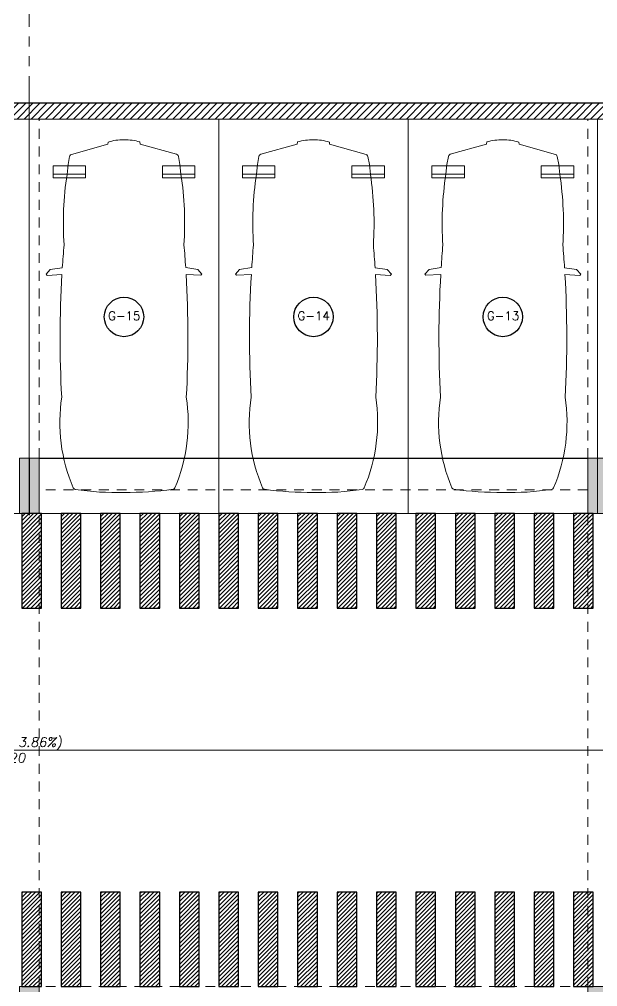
# Model space of a CAD drawing. Header units: millimetres. Extents: x 226317 to 226469, y 8188100 to 8188260.
# Drawn here: x 226373.8 to 226381.13, y 8188196.91 to 8188209.17 of the extents above; entities that cross this region are included whole.
import ezdxf
from ezdxf.enums import TextEntityAlignment as Align

# ---------------------------------------------------------------- set-up
doc = ezdxf.new("R2010")
doc.units = ezdxf.units.MM
for name, pattern in [('HIDDEN2', [0.1875, 0.125, -0.0625]), ('PHANTOM', [2.5, 1.25, -0.25, 0.25, -0.25, 0.25, -0.25]), ('PHANTOM2', [1.25, 0.625, -0.125, 0.125, -0.125, 0.125, -0.125])]:
    doc.linetypes.add(name, pattern=pattern)
for name, color, linetype in [('A-COTAS INT', 8, 'Continuous'), ('A-EJES', 8, 'PHANTOM'), ('A-ESTRUCTURA-HATCH', 8, 'Continuous'), ('A-ESTRUCTURA-MUROS', 8, 'Continuous'), ('A-ESTRUCTURA-VIGAS', 8, 'HIDDEN2'), ('A-LINEAS', 8, 'Continuous'), ('A-MOBILIARIO', 8, 'Continuous'), ('A-NUMERO ESTAC', 8, 'Continuous'), ('A-PROYECCIONES', 8, 'HIDDEN2'), ('A-TEXTO-AMBIENTES', 8, 'Continuous'), ('A-TEXTO-INDICACIONES', 8, 'Continuous'), ('CIRCULACION PEATONAL', 8, 'Continuous'), ('Cotas', 8, 'Continuous')]:
    doc.layers.add(name, color=color, linetype=linetype)
doc.layers.add('A-ESTRUCTURA-PLACAS', color=8, linetype='Continuous', lineweight=35)
doc.layers.add('A-MUROS', color=8, linetype='Continuous', lineweight=30)
doc.layers.add('A-ETAPAS', color=8, linetype='Continuous', lineweight=35, plot=False)
doc.layers.add('A-ÁREA COMÚN', color=8, linetype='Continuous', plot=False)
doc.styles.add('ROMANS', font='ROMANS.shx', dxfattribs={"oblique": 10})
pattern_1 = [(45, (81.25036784235421, 0), (-0.02651650429449553, 0.02651650429449553), [])]
pattern_2 = [(45, (81.75036784235421, 0), (-0.02651650429449553, 0.02651650429449553), [])]
pattern_3 = [(45, (82.25036784235421, 0), (-0.02651650429449553, 0.02651650429449553), [])]
pattern_4 = [(45, (82.75036784235421, 0), (-0.02651650429449553, 0.02651650429449553), [])]
pattern_5 = [(45, (83.25036784235421, 0), (-0.02651650429449553, 0.02651650429449553), [])]
pattern_6 = [(45, (83.75036784235421, 0), (-0.02651650429449553, 0.02651650429449553), [])]
pattern_7 = [(45, (84.25036784235421, 0), (-0.02651650429449553, 0.02651650429449553), [])]
pattern_8 = [(45, (84.75036784235421, 0), (-0.02651650429449553, 0.02651650429449553), [])]
pattern_9 = [(45, (85.25036784235421, 0), (-0.02651650429449553, 0.02651650429449553), [])]
pattern_10 = [(45, (85.75036784235421, 0), (-0.02651650429449553, 0.02651650429449553), [])]
pattern_11 = [(45, (86.25036784235421, 0), (-0.02651650429449553, 0.02651650429449553), [])]
pattern_12 = [(45, (86.75036784235421, 0), (-0.02651650429449553, 0.02651650429449553), [])]
pattern_13 = [(45, (87.25036784235421, 0), (-0.02651650429449553, 0.02651650429449553), [])]
pattern_14 = [(45, (87.75036784235421, 0), (-0.02651650429449553, 0.02651650429449553), [])]
pattern_15 = [(45, (88.25036784235421, 0), (-0.02651650429449553, 0.02651650429449553), [])]

# ---------------------------------------------------------------- blocks, each defined once
blk = doc.blocks.new('EST P1')
at = {"layer": 'A-ESTRUCTURA-HATCH', "lineweight": 0}
h = blk.add_hatch(dxfattribs=at)
h.set_pattern_fill('ANSI31', color=8, scale=0.02, angle=-1.27e-14)
h.set_pattern_definition([(44.99999999999999, (-226392.077087921, -8188203.059610654), (-0.04490128060534576, 0.04490128060534578), [])])
h.paths.add_polyline_path([(-3.609998156578513, 5.049997552298009), (-3.610000176762696, 4.849997552111745), (-44.785000133008, 4.84999814722687), (-44.78500010908465, -0.1500023566186428), (-46.9899987593235, -0.1500020446255803), (-46.98999930798891, -11.15000239294022), (-3.609999100328423, -11.15005090925843), (-3.609999100328423, -11.40005090925843), (-47.23999938514316, -11.40005881432444), (-47.23999953552266, 0.1499976431950927), (-45.03499953550636, 0.1499976431950927), (-45.0350001337647, 5.049998153932393)])
h.paths.add_polyline_path([(5.875668717722874, 4.849997540004551), (5.875668724213028, 5.04999746195972), (35.53000006324146, 5.049996703863144), (35.53000006324146, 4.849997698329389)])
h.paths.add_polyline_path([(47.9150172030495, 5.049996227957308), (35.58000069746049, 5.049997348338366), (35.58000069746049, 4.849997348152101), (47.9150167714979, 4.849997607059777)])
h.paths.add_polyline_path([(51.86500159354182, 4.849997512064874), (53.37567124809721, 4.84999814722687), (53.37566821934888, 5.049995731562376), (51.86500180143048, 5.049995731562376)])
edge = h.paths.add_edge_path()
edge.add_arc((63.30066905260901, -0.1500025354325771), 9.699999993899837, 359.9999991583288, 539.9999991583288)
edge.add_line((53.60066905870917, -0.1500023929402232), (53.80066905872081, -0.1500023929402232))
edge.add_arc((63.30066905260901, -0.1500025354325771), 9.49999999389811, 0.9047070135612216, 179.9999991406384, ccw=False)
edge.add_line((72.79948476422578, -2.6654452085495e-06), (70.35068066572421, 2.236943691968918e-05))
edge.add_line((70.35068066572421, 2.236943691968918e-05), (70.35067913253442, -0.1499448418617249))
edge.add_line((70.35067913253442, -0.1499448418617249), (73.00066904650885, -0.150002677924931))
edge = h.paths.add_edge_path(flags=0)
edge.add_arc((63.30071679374669, -0.1499939998611808), 3.299962339153879, 0.00085350182833477, 49.99468486829903)
edge.add_line((65.42212619486963, 2.377727027982473), (65.4221670004481, -0.1499835988506675))
edge.add_line((65.4221670004481, -0.1499835988506675), (65.27216700115241, -0.1499896282330155))
edge.add_line((65.27216700115241, -0.1499896282330155), (65.27206754402141, 2.496426238678396))
edge.add_arc((63.30066965197329, -0.1500051133334637), 3.300001295059289, 53.31658296361125, 179.9999577391648)
edge.add_line((60.00066835692269, -0.1500026788562536), (59.80066835691105, -0.1500026788562536))
edge.add_arc((63.30067374499049, -0.1500072199851274), 3.500005388090554, 2.4573619812700827, 179.9999256646052, ccw=False)
edge.add_line((66.79746054686257, 5.869567394256592e-05), (69.45068066581734, 3.157090395689011e-05))
edge.add_line((69.45068066581734, 3.157090395689011e-05), (69.45067913254024, -0.1499448418617249))
edge.add_line((69.45067913254024, -0.1499448418617249), (66.60067913253442, -0.1499448418617249))
h.paths.add_polyline_path([(-3.559999100340065, -11.15003591403365), (35.53000069747213, -11.15003591403365), (35.53000069747213, -11.40006590355188), (-3.559999100340065, -11.40006590355188)])
h.paths.add_polyline_path([(35.58000069746049, -11.1500659417361), (71.88000514594023, -11.1501255556941), (71.88000514594023, -11.40006201900542), (35.58000069746049, -11.40000240504742)])
h = blk.add_hatch(color=8, dxfattribs=at)
h.dxf.hatch_style = 1
h.paths.add_polyline_path([(51.86500181080191, 5.049995731562376), (47.91501740692183, 5.049995731562376), (47.9150173944945, -0.1500023929402232), (50.25000069738599, -0.1500023929402232), (50.25000069502858, -2.440996468067169e-06), (48.06500169850187, -2.396292984485626e-06), (48.06500174041139, 2.049999350681901), (51.86500172319938, 2.049959634430707), (51.86500172319938, 2.199973285198212), (48.06500173307722, 2.199973380193114), (48.06500178854913, 4.849997594021261), (51.71500178001588, 4.84999751765281), (51.71500172879314, 3.199985875748098), (51.86500172413071, 3.199985871091485)])
h.paths.add_polyline_path([(1.924988505983492, -0.1507468884810805), (-0.1750114939932246, -0.1507468884810805), (-0.1750115561299026, 4.849849936552346), (-3.559999043500284, 4.849998230114579), (-3.559999100340065, 5.049997517839074), (3.774977872672025, 5.04999752342701), (3.77498006875976, 1.899989875033498), (3.624980067834258, 1.899989879690111), (3.624980130203767, 4.849999564699829), (-0.02486227676854469, 4.849851984530687), (-0.02486234196112491, 2.199851972982287), (1.92514188104542, 2.199814011342824), (1.92514188104542, 2.049919821321964), (-0.02486297430004925, 2.049852325581014), (-0.02486302095348947, -0.0001476705074310303), (1.925019238289678, -0.0005466332659125328)])
h.paths.add_polyline_path([(71.63000006307266, -6.150002165697515), (71.88000006307266, -6.150002165697515), (71.88000006307266, -6.85000216588378), (71.63000006307266, -6.85000216588378)])
h.paths.add_polyline_path([(64.42000006310991, -6.150002076290548), (64.67000006310991, -6.150002076290548), (64.67000006310991, -6.850002076476812), (64.42000006310991, -6.850002076476812)])
h.paths.add_polyline_path([(57.21000006314716, -6.150002076290548), (57.46000006314716, -6.150002076290548), (57.46000006314716, -6.850002076476812), (57.21000006314716, -6.850002076476812)])
h.paths.add_polyline_path([(50.00000006318442, -6.150002076290548), (50.25000006318442, -6.150002076290548), (50.25000006318442, -6.850002076476812), (50.00000006318442, -6.850002076476812)])
h.paths.add_polyline_path([(42.79000006322167, -6.150002055801451), (43.04000006322167, -6.150002055801451), (43.04000006322167, -6.850002055987716), (42.79000006322167, -6.850002055987716)])
h.paths.add_polyline_path([(42.79000006322167, 0.5499979443848133), (43.04000006322167, 0.5499979443848133), (43.04000006322167, -0.1500020558014512), (42.79000006322167, -0.1500020558014512)])
h.paths.add_polyline_path([(35.58000006325892, -6.150002076290548), (35.83000006325892, -6.150002076290548), (35.83000006325892, -6.850002076476812), (35.58000006325892, -6.850002076476812)])
h.paths.add_polyline_path([(35.58000006325892, 0.5499979238957167), (35.83000006325892, 0.5499979238957167), (35.83000006325892, -0.1500020762905478), (35.58000006325892, -0.1500020762905478)])
h.paths.add_polyline_path([(35.28000006327056, -6.150002076290548), (35.53000006327056, -6.150002076290548), (35.53000006327056, -6.850002076476812), (35.28000006327056, -6.850002076476812)])
h.paths.add_polyline_path([(35.28000006327056, 0.5499979238957167), (35.53000006327056, 0.5499979238957167), (35.53000006327056, -0.1500020762905478), (35.28000006327056, -0.1500020762905478)])
h.paths.add_polyline_path([(30.2800000719144, -6.150002076290548), (30.5300000719144, -6.150002076290548), (30.5300000719144, -6.850002076476812), (30.2800000719144, -6.850002076476812)])
h.paths.add_polyline_path([(30.2800000719144, 0.5499979238957167), (30.5300000719144, 0.5499979238957167), (30.5300000719144, -0.1500020762905478), (30.2800000719144, -0.1500020762905478)])
h.paths.add_polyline_path([(23.07000007195165, -6.150002076290548), (23.32000007195165, -6.150002076290548), (23.32000007195165, -6.850002076476812), (23.07000007195165, -6.850002076476812)])
h.paths.add_polyline_path([(23.07000007195165, 0.5499979238957167), (23.32000007195165, 0.5499979238957167), (23.32000007195165, -0.1500020762905478), (23.07000007195165, -0.1500020762905478)])
h.paths.add_polyline_path([(18.07000008059549, -6.150002055801451), (18.32000008059549, -6.150002055801451), (18.32000008059549, -6.850002055987716), (18.07000008059549, -6.850002055987716)])
h.paths.add_polyline_path([(18.07000008059549, 0.5499979443848133), (18.32000008059549, 0.5499979443848133), (18.32000008059549, -0.1500020558014512), (18.07000008059549, -0.1500020558014512)])
h.paths.add_polyline_path([(10.86000014221645, -6.150002076290548), (11.11000014221645, -6.150002076290548), (11.11000014221645, -6.850002076476812), (10.86000014221645, -6.850002076476812)])
h.paths.add_polyline_path([(10.86000014221645, 0.5499979238957167), (11.11000014221645, 0.5499979238957167), (11.11000014221645, -0.1500020762905478), (10.86000014221645, -0.1500020762905478)])
h.paths.add_polyline_path([(3.650000203837408, -6.150002076290548), (3.900000203837408, -6.150002076290548), (3.900000203837408, -6.850002076476812), (3.650000203837408, -6.850002076476812)])
h.paths.add_polyline_path([(3.600000203849049, 0.5499979238957167), (3.900000203837408, 0.5499979238957167), (3.900000203837408, -0.1500020762905478), (3.600000203849049, -0.1500020762905478)])
h.paths.add_polyline_path([(-3.559999734541634, -6.150002356618643), (-3.309999734541634, -6.150002356618643), (-3.309999734541634, -6.850002356804907), (-3.559999734541634, -6.850002356804907)])
h.paths.add_polyline_path([(-3.559999734541634, 0.5499976435676217), (-3.309999734541634, 0.5499976435676217), (-3.309999734541634, -0.1500023566186428), (-3.559999734541634, -0.1500023566186428)])
h.paths.add_polyline_path([(-3.859999734529993, -6.150002356618643), (-3.609999734529993, -6.150002356618643), (-3.609999734529993, -6.850002356804907), (-3.859999734529993, -6.850002356804907)])
h.paths.add_polyline_path([(-3.859999734529993, 0.5499976435676217), (-3.609999734529993, 0.5499976435676217), (-3.609999734529993, -0.1500023566186428), (-3.859999734529993, -0.1500023566186428)])
h.paths.add_polyline_path([(-11.06999967290903, -6.150002356618643), (-10.81999967290903, -6.150002356618643), (-10.81999967290903, -6.850002356804907), (-11.06999967290903, -6.850002356804907)])
h.paths.add_polyline_path([(-11.06999967290903, 0.5499976435676217), (-10.81999967290903, 0.5499976435676217), (-10.81999967290903, -0.1500023566186428), (-11.06999967290903, -0.1500023566186428)])
h.paths.add_polyline_path([(-18.27999961128808, -6.150002076290548), (-18.02999961128808, -6.150002076290548), (-18.02999961128808, -6.850002076476812), (-18.27999961128808, -6.850002076476812)])
h.paths.add_polyline_path([(-18.27999961128808, 0.5499979238957167), (-18.02999961128808, 0.5499979238957167), (-18.02999961128808, -0.1500020762905478), (-18.27999961128808, -0.1500020762905478)])
h.paths.add_polyline_path([(-25.48999954966712, -6.150002356618643), (-25.23999954966712, -6.150002356618643), (-25.23999954966712, -6.850002356804907), (-25.48999954966712, -6.850002356804907)])
h.paths.add_polyline_path([(-25.48999954966712, 0.5499976435676217), (-25.23999954966712, 0.5499976435676217), (-25.23999954966712, -0.1500023566186428), (-25.48999954966712, -0.1500023566186428)])
h.paths.add_polyline_path([(-32.69999948804616, -6.150002356618643), (-32.44999948804616, -6.150002356618643), (-32.44999948804616, -6.850002356804907), (-32.69999948804616, -6.850002356804907)])
h.paths.add_polyline_path([(-32.69999948804616, 0.5499976435676217), (-32.44999948804616, 0.5499976435676217), (-32.44999948804616, -0.1500023566186428), (-32.69999948804616, -0.1500023566186428)])
h.paths.add_polyline_path([(-39.90999879222363, -6.150002076290548), (-39.65999879222363, -6.150002076290548), (-39.65999879222363, -6.850002076476812), (-39.90999879222363, -6.850002076476812)])
h.paths.add_polyline_path([(-39.90999879222363, 0.5499979238957167), (-39.65999879222363, 0.5499979238957167), (-39.65999879222363, -0.1500020762905478), (-39.90999879222363, -0.1500020762905478)])
at = {"layer": 'A-ESTRUCTURA-MUROS', "color": 8, "lineweight": 0}
blk.add_lwpolyline([(-3.609998156578513, 5.049997552298009), (-3.610000176762696, 4.849997552111745), (-44.785000133008, 4.84999814722687), (-44.78500010908465, -0.1500023566186428), (-46.9899987593235, -0.1500020446255803), (-46.98999930798891, -11.15000239294022), (-3.609999100328423, -11.15005090925843), (-3.609999100328423, -11.40005090925843), (-47.23999938514316, -11.40005881432444), (-47.23999953552266, 0.1499976431950927), (-45.03499953550636, 0.1499976431950927), (-45.0350001337647, 5.049998153932393)], close=True, dxfattribs=at)
at = {"layer": 'A-ESTRUCTURA-PLACAS', "color": 8, "lineweight": 0}
for points in [[(-18.27999961128808, 0.5499979238957167), (-18.02999961128808, 0.5499979238957167), (-18.02999961128808, -0.1500020762905478), (-18.27999961128808, -0.1500020762905478)], [(-11.06999967290903, 0.5499976435676217), (-10.81999967290903, 0.5499976435676217), (-10.81999967290903, -0.1500023566186428), (-11.06999967290903, -0.1500023566186428)], [(-18.27999961128808, -6.150002076290548), (-18.02999961128808, -6.150002076290548), (-18.02999961128808, -6.850002076476812), (-18.27999961128808, -6.850002076476812)], [(-11.06999967290903, -6.150002356618643), (-10.81999967290903, -6.150002356618643), (-10.81999967290903, -6.850002356804907), (-11.06999967290903, -6.850002356804907)]]:
    blk.add_lwpolyline(points, close=True, dxfattribs=at)
at = {"layer": 'A-ESTRUCTURA-VIGAS', "color": 8, "lineweight": 0}
for points in [[(-18.02999961128808, 0.5499979238957167), (-18.02999961128808, 4.84999768063426)], [(-11.06999967290903, 0.5499976435676217), (-11.06999967290903, 4.849997400306165)], [(-11.06999967290903, 0.1499976431950927), (-18.02999961128808, 0.1499976431950927)], [(-18.02999961128808, -6.150002076290548), (-18.02999961128808, -0.1500020762905478)], [(-11.06999967290903, -0.1500023566186428), (-18.02999961128808, -0.1500023566186428)], [(-11.06999967290903, -6.150002356618643), (-11.06999967290903, -0.1500023566186428)], [(-11.06999967290903, -6.150002356618643), (-18.02999961128808, -6.150002356618643)]]:
    blk.add_lwpolyline(points, dxfattribs=at)
blk = doc.blocks.new('*U21')
at = {"layer": 'CIRCULACION PEATONAL'}
h = blk.add_hatch(dxfattribs=at)
h.set_pattern_fill('ANSI31', color=256, scale=0.3)
h.set_pattern_definition(pattern_1)
h.paths.add_polyline_path([(81.54736672583535, 0.2275326177477837), (81.29736672589355, 0.2275326177477837), (81.29736672589355, -0.9724673796445131), (81.54736672583535, -0.9724673796445131)])
h = blk.add_hatch(dxfattribs=at)
h.set_pattern_fill('ANSI31', color=256, scale=0.3)
h.set_pattern_definition(pattern_2)
h.paths.add_polyline_path([(82.04736672583535, 0.2275326177477837), (81.79736672589355, 0.2275326177477837), (81.79736672589355, -0.9724673796445131), (82.04736672583535, -0.9724673796445131)])
h = blk.add_hatch(dxfattribs=at)
h.set_pattern_fill('ANSI31', color=256, scale=0.3)
h.set_pattern_definition(pattern_3)
h.paths.add_polyline_path([(82.54736672583535, 0.2275326177477837), (82.29736672589355, 0.2275326177477837), (82.29736672589355, -0.9724673796445131), (82.54736672583535, -0.9724673796445131)])
h = blk.add_hatch(dxfattribs=at)
h.set_pattern_fill('ANSI31', color=256, scale=0.3)
h.set_pattern_definition(pattern_4)
h.paths.add_polyline_path([(83.04736672583535, 0.2275326177477837), (82.79736672589355, 0.2275326177477837), (82.79736672589355, -0.9724673796445131), (83.04736672583535, -0.9724673796445131)])
h = blk.add_hatch(dxfattribs=at)
h.set_pattern_fill('ANSI31', color=256, scale=0.3)
h.set_pattern_definition(pattern_5)
h.paths.add_polyline_path([(83.54736672583535, 0.2275326177477837), (83.29736672589355, 0.2275326177477837), (83.29736672589355, -0.9724673796445131), (83.54736672583535, -0.9724673796445131)])
h = blk.add_hatch(dxfattribs=at)
h.set_pattern_fill('ANSI31', color=256, scale=0.3)
h.set_pattern_definition(pattern_6)
h.paths.add_polyline_path([(84.04736672583535, 0.2275326177477837), (83.79736672589355, 0.2275326177477837), (83.79736672589355, -0.9724673796445131), (84.04736672583535, -0.9724673796445131)])
h = blk.add_hatch(dxfattribs=at)
h.set_pattern_fill('ANSI31', color=256, scale=0.3)
h.set_pattern_definition(pattern_7)
h.paths.add_polyline_path([(84.54736672583535, 0.2275326177477837), (84.29736672589355, 0.2275326177477837), (84.29736672589355, -0.9724673796445131), (84.54736672583535, -0.9724673796445131)])
h = blk.add_hatch(dxfattribs=at)
h.set_pattern_fill('ANSI31', color=256, scale=0.3)
h.set_pattern_definition(pattern_8)
h.paths.add_polyline_path([(85.04736672583535, 0.2275326177477837), (84.79736672589355, 0.2275326177477837), (84.79736672589355, -0.9724673796445131), (85.04736672583535, -0.9724673796445131)])
h = blk.add_hatch(dxfattribs=at)
h.set_pattern_fill('ANSI31', color=256, scale=0.3)
h.set_pattern_definition(pattern_9)
h.paths.add_polyline_path([(85.54736672583535, 0.2275326177477837), (85.29736672589355, 0.2275326177477837), (85.29736672589355, -0.9724673796445131), (85.54736672583535, -0.9724673796445131)])
h = blk.add_hatch(dxfattribs=at)
h.set_pattern_fill('ANSI31', color=256, scale=0.3)
h.set_pattern_definition(pattern_10)
h.paths.add_polyline_path([(86.04736672583535, 0.2275326177477837), (85.79736672589355, 0.2275326177477837), (85.79736672589355, -0.9724673796445131), (86.04736672583535, -0.9724673796445131)])
h = blk.add_hatch(dxfattribs=at)
h.set_pattern_fill('ANSI31', color=256, scale=0.3)
h.set_pattern_definition(pattern_11)
h.paths.add_polyline_path([(86.54736672583535, 0.2275326177477837), (86.29736672589355, 0.2275326177477837), (86.29736672589355, -0.9724673796445131), (86.54736672583535, -0.9724673796445131)])
h = blk.add_hatch(dxfattribs=at)
h.set_pattern_fill('ANSI31', color=256, scale=0.3)
h.set_pattern_definition(pattern_12)
h.paths.add_polyline_path([(87.04736672583535, 0.2275326177477837), (86.79736672589355, 0.2275326177477837), (86.79736672589355, -0.9724673796445131), (87.04736672583535, -0.9724673796445131)])
h = blk.add_hatch(dxfattribs=at)
h.set_pattern_fill('ANSI31', color=256, scale=0.3)
h.set_pattern_definition(pattern_13)
h.paths.add_polyline_path([(87.54736672583535, 0.2275326177477837), (87.29736672589355, 0.2275326177477837), (87.29736672589355, -0.9724673796445131), (87.54736672583535, -0.9724673796445131)])
h = blk.add_hatch(dxfattribs=at)
h.set_pattern_fill('ANSI31', color=256, scale=0.3)
h.set_pattern_definition(pattern_14)
h.paths.add_polyline_path([(88.04736672583535, 0.2275326177477837), (87.79736672589355, 0.2275326177477837), (87.79736672589355, -0.9724673796445131), (88.04736672583535, -0.9724673796445131)])
h = blk.add_hatch(dxfattribs=at)
h.set_pattern_fill('ANSI31', color=256, scale=0.3)
h.set_pattern_definition(pattern_15)
h.paths.add_polyline_path([(88.54736672583535, 0.2275326177477837), (88.29736672589355, 0.2275326177477837), (88.29736672589355, -0.9724673796445131), (88.54736672583535, -0.9724673796445131)])
for points in [[(81.29736672589355, -0.9724673796445131), (81.54736672583535, -0.9724673796445131), (81.54736672583535, 0.2275326177477837), (81.29736672589355, 0.2275326177477837)], [(81.79736672589355, -0.9724673796445131), (82.04736672583535, -0.9724673796445131), (82.04736672583535, 0.2275326177477837), (81.79736672589355, 0.2275326177477837)], [(82.29736672589355, -0.9724673796445131), (82.54736672583535, -0.9724673796445131), (82.54736672583535, 0.2275326177477837), (82.29736672589355, 0.2275326177477837)], [(82.79736672589355, -0.9724673796445131), (83.04736672583535, -0.9724673796445131), (83.04736672583535, 0.2275326177477837), (82.79736672589355, 0.2275326177477837)], [(83.29736672589355, -0.9724673796445131), (83.54736672583535, -0.9724673796445131), (83.54736672583535, 0.2275326177477837), (83.29736672589355, 0.2275326177477837)], [(83.79736672589355, -0.9724673796445131), (84.04736672583535, -0.9724673796445131), (84.04736672583535, 0.2275326177477837), (83.79736672589355, 0.2275326177477837)], [(84.29736672589355, -0.9724673796445131), (84.54736672583535, -0.9724673796445131), (84.54736672583535, 0.2275326177477837), (84.29736672589355, 0.2275326177477837)], [(84.79736672589355, -0.9724673796445131), (85.04736672583535, -0.9724673796445131), (85.04736672583535, 0.2275326177477837), (84.79736672589355, 0.2275326177477837)], [(85.29736672589355, -0.9724673796445131), (85.54736672583535, -0.9724673796445131), (85.54736672583535, 0.2275326177477837), (85.29736672589355, 0.2275326177477837)], [(85.79736672589355, -0.9724673796445131), (86.04736672583535, -0.9724673796445131), (86.04736672583535, 0.2275326177477837), (85.79736672589355, 0.2275326177477837)], [(86.29736672589355, -0.9724673796445131), (86.54736672583535, -0.9724673796445131), (86.54736672583535, 0.2275326177477837), (86.29736672589355, 0.2275326177477837)], [(86.79736672589355, -0.9724673796445131), (87.04736672583535, -0.9724673796445131), (87.04736672583535, 0.2275326177477837), (86.79736672589355, 0.2275326177477837)], [(87.29736672589355, -0.9724673796445131), (87.54736672583535, -0.9724673796445131), (87.54736672583535, 0.2275326177477837), (87.29736672589355, 0.2275326177477837)], [(87.79736672589355, -0.9724673796445131), (88.04736672583535, -0.9724673796445131), (88.04736672583535, 0.2275326177477837), (87.79736672589355, 0.2275326177477837)], [(88.29736672589355, -0.9724673796445131), (88.54736672583535, -0.9724673796445131), (88.54736672583535, 0.2275326177477837), (88.29736672589355, 0.2275326177477837)]]:
    blk.add_lwpolyline(points, close=True, dxfattribs=at)
blk = doc.blocks.new('*U22')
at = {"layer": 'CIRCULACION PEATONAL'}
h = blk.add_hatch(dxfattribs=at)
h.set_pattern_fill('ANSI31', color=256, scale=0.3)
h.set_pattern_definition(pattern_1)
h.paths.add_polyline_path([(81.54736672583535, 0.2275326177477837), (81.29736672589355, 0.2275326177477837), (81.29736672589355, -0.9724673796445131), (81.54736672583535, -0.9724673796445131)])
h = blk.add_hatch(dxfattribs=at)
h.set_pattern_fill('ANSI31', color=256, scale=0.3)
h.set_pattern_definition(pattern_2)
h.paths.add_polyline_path([(82.04736672583535, 0.2275326177477837), (81.79736672589355, 0.2275326177477837), (81.79736672589355, -0.9724673796445131), (82.04736672583535, -0.9724673796445131)])
h = blk.add_hatch(dxfattribs=at)
h.set_pattern_fill('ANSI31', color=256, scale=0.3)
h.set_pattern_definition(pattern_3)
h.paths.add_polyline_path([(82.54736672583535, 0.2275326177477837), (82.29736672589355, 0.2275326177477837), (82.29736672589355, -0.9724673796445131), (82.54736672583535, -0.9724673796445131)])
h = blk.add_hatch(dxfattribs=at)
h.set_pattern_fill('ANSI31', color=256, scale=0.3)
h.set_pattern_definition(pattern_4)
h.paths.add_polyline_path([(83.04736672583535, 0.2275326177477837), (82.79736672589355, 0.2275326177477837), (82.79736672589355, -0.9724673796445131), (83.04736672583535, -0.9724673796445131)])
h = blk.add_hatch(dxfattribs=at)
h.set_pattern_fill('ANSI31', color=256, scale=0.3)
h.set_pattern_definition(pattern_5)
h.paths.add_polyline_path([(83.54736672583535, 0.2275326177477837), (83.29736672589355, 0.2275326177477837), (83.29736672589355, -0.9724673796445131), (83.54736672583535, -0.9724673796445131)])
h = blk.add_hatch(dxfattribs=at)
h.set_pattern_fill('ANSI31', color=256, scale=0.3)
h.set_pattern_definition(pattern_6)
h.paths.add_polyline_path([(84.04736672583535, 0.2275326177477837), (83.79736672589355, 0.2275326177477837), (83.79736672589355, -0.9724673796445131), (84.04736672583535, -0.9724673796445131)])
h = blk.add_hatch(dxfattribs=at)
h.set_pattern_fill('ANSI31', color=256, scale=0.3)
h.set_pattern_definition(pattern_7)
h.paths.add_polyline_path([(84.54736672583535, 0.2275326177477837), (84.29736672589355, 0.2275326177477837), (84.29736672589355, -0.9724673796445131), (84.54736672583535, -0.9724673796445131)])
h = blk.add_hatch(dxfattribs=at)
h.set_pattern_fill('ANSI31', color=256, scale=0.3)
h.set_pattern_definition(pattern_8)
h.paths.add_polyline_path([(85.04736672583535, 0.2275326177477837), (84.79736672589355, 0.2275326177477837), (84.79736672589355, -0.9724673796445131), (85.04736672583535, -0.9724673796445131)])
h = blk.add_hatch(dxfattribs=at)
h.set_pattern_fill('ANSI31', color=256, scale=0.3)
h.set_pattern_definition(pattern_9)
h.paths.add_polyline_path([(85.54736672583535, 0.2275326177477837), (85.29736672589355, 0.2275326177477837), (85.29736672589355, -0.9724673796445131), (85.54736672583535, -0.9724673796445131)])
h = blk.add_hatch(dxfattribs=at)
h.set_pattern_fill('ANSI31', color=256, scale=0.3)
h.set_pattern_definition(pattern_10)
h.paths.add_polyline_path([(86.04736672583535, 0.2275326177477837), (85.79736672589355, 0.2275326177477837), (85.79736672589355, -0.9724673796445131), (86.04736672583535, -0.9724673796445131)])
h = blk.add_hatch(dxfattribs=at)
h.set_pattern_fill('ANSI31', color=256, scale=0.3)
h.set_pattern_definition(pattern_11)
h.paths.add_polyline_path([(86.54736672583535, 0.2275326177477837), (86.29736672589355, 0.2275326177477837), (86.29736672589355, -0.9724673796445131), (86.54736672583535, -0.9724673796445131)])
h = blk.add_hatch(dxfattribs=at)
h.set_pattern_fill('ANSI31', color=256, scale=0.3)
h.set_pattern_definition(pattern_12)
h.paths.add_polyline_path([(87.04736672583535, 0.2275326177477837), (86.79736672589355, 0.2275326177477837), (86.79736672589355, -0.9724673796445131), (87.04736672583535, -0.9724673796445131)])
h = blk.add_hatch(dxfattribs=at)
h.set_pattern_fill('ANSI31', color=256, scale=0.3)
h.set_pattern_definition(pattern_13)
h.paths.add_polyline_path([(87.54736672583535, 0.2275326177477837), (87.29736672589355, 0.2275326177477837), (87.29736672589355, -0.9724673796445131), (87.54736672583535, -0.9724673796445131)])
h = blk.add_hatch(dxfattribs=at)
h.set_pattern_fill('ANSI31', color=256, scale=0.3)
h.set_pattern_definition(pattern_14)
h.paths.add_polyline_path([(88.04736672583535, 0.2275326177477837), (87.79736672589355, 0.2275326177477837), (87.79736672589355, -0.9724673796445131), (88.04736672583535, -0.9724673796445131)])
h = blk.add_hatch(dxfattribs=at)
h.set_pattern_fill('ANSI31', color=256, scale=0.3)
h.set_pattern_definition(pattern_15)
h.paths.add_polyline_path([(88.54736672583535, 0.2275326177477837), (88.29736672589355, 0.2275326177477837), (88.29736672589355, -0.9724673796445131), (88.54736672583535, -0.9724673796445131)])
for points in [[(81.29736672589355, -0.9724673796445131), (81.54736672583535, -0.9724673796445131), (81.54736672583535, 0.2275326177477837), (81.29736672589355, 0.2275326177477837)], [(81.79736672589355, -0.9724673796445131), (82.04736672583535, -0.9724673796445131), (82.04736672583535, 0.2275326177477837), (81.79736672589355, 0.2275326177477837)], [(82.29736672589355, -0.9724673796445131), (82.54736672583535, -0.9724673796445131), (82.54736672583535, 0.2275326177477837), (82.29736672589355, 0.2275326177477837)], [(82.79736672589355, -0.9724673796445131), (83.04736672583535, -0.9724673796445131), (83.04736672583535, 0.2275326177477837), (82.79736672589355, 0.2275326177477837)], [(83.29736672589355, -0.9724673796445131), (83.54736672583535, -0.9724673796445131), (83.54736672583535, 0.2275326177477837), (83.29736672589355, 0.2275326177477837)], [(83.79736672589355, -0.9724673796445131), (84.04736672583535, -0.9724673796445131), (84.04736672583535, 0.2275326177477837), (83.79736672589355, 0.2275326177477837)], [(84.29736672589355, -0.9724673796445131), (84.54736672583535, -0.9724673796445131), (84.54736672583535, 0.2275326177477837), (84.29736672589355, 0.2275326177477837)], [(84.79736672589355, -0.9724673796445131), (85.04736672583535, -0.9724673796445131), (85.04736672583535, 0.2275326177477837), (84.79736672589355, 0.2275326177477837)], [(85.29736672589355, -0.9724673796445131), (85.54736672583535, -0.9724673796445131), (85.54736672583535, 0.2275326177477837), (85.29736672589355, 0.2275326177477837)], [(85.79736672589355, -0.9724673796445131), (86.04736672583535, -0.9724673796445131), (86.04736672583535, 0.2275326177477837), (85.79736672589355, 0.2275326177477837)], [(86.29736672589355, -0.9724673796445131), (86.54736672583535, -0.9724673796445131), (86.54736672583535, 0.2275326177477837), (86.29736672589355, 0.2275326177477837)], [(86.79736672589355, -0.9724673796445131), (87.04736672583535, -0.9724673796445131), (87.04736672583535, 0.2275326177477837), (86.79736672589355, 0.2275326177477837)], [(87.29736672589355, -0.9724673796445131), (87.54736672583535, -0.9724673796445131), (87.54736672583535, 0.2275326177477837), (87.29736672589355, 0.2275326177477837)], [(87.79736672589355, -0.9724673796445131), (88.04736672583535, -0.9724673796445131), (88.04736672583535, 0.2275326177477837), (87.79736672589355, 0.2275326177477837)], [(88.29736672589355, -0.9724673796445131), (88.54736672583535, -0.9724673796445131), (88.54736672583535, 0.2275326177477837), (88.29736672589355, 0.2275326177477837)]]:
    blk.add_lwpolyline(points, close=True, dxfattribs=at)
blk = doc.blocks.new('EJE')
at = {"linetype": 'Continuous'}
blk.add_circle((-4.656613e-10, -3.7252903e-09), 0.5, dxfattribs=at)
at = {"layer": 'A-TEXTO-INDICACIONES', "style": 'ROMANS'}
blk.add_attdef('EJE', text='', height=0.22, rotation=1.067217058e-07, dxfattribs=at).set_placement((0.0068061400004788, 0.02766973558132052), align=Align.MIDDLE_CENTER)
blk = doc.blocks.new('numeración')
at = {"layer": 'A-NUMERO ESTAC', "color": 8, "lineweight": 0, "xscale": 0.5, "yscale": 0.5, "zscale": 0.5}
for p, values in [((-89.95327210819232, -7.209908362478018), {'EJE': 'G-15'}), ((-87.55077216975042, -7.20990839228034), {'EJE': 'G-14'}), ((-85.14837551783421, -7.209760443307459), {'EJE': 'G-13'})]:
    blk.add_blockref('EJE', p, dxfattribs=at).add_auto_attribs(values)
blk = doc.blocks.new('EJES 1P')
at = {"layer": 'A-EJES', "color": 8, "linetype": 'PHANTOM2', "lineweight": 0}
blk.add_lwpolyline([(26.85433648899198, 5.345278550870717), (26.85433542742976, -4.158154762350023)], dxfattribs=at)
blk = doc.blocks.new('*U60')
at = {"color": 8, "lineweight": 0, "ltscale": 0.5}
for p, q in [((0.2999999999064606, 4.301899374723462), (0.712564089486434, 4.301899372860816)), ((2.099999999894819, 4.301899374723462), (1.687435910314844, 4.301899374723462))]:
    blk.add_line(p, q, dxfattribs=at)
for points in [[(0, 0), (2.400000000000003, 0), (2.400000000000003, 5), (0, 5)], [(0.2999999999064606, 4.405005575418499), (0.2999999999064606, 4.25500557504597), (0.712564089486434, 4.25500557504597), (0.712564089486434, 4.405005573555852)], [(1.687435910314844, 4.405005575418499), (1.687435910314844, 4.25500557504597), (2.099999999894819, 4.25500557504597), (2.099999999894819, 4.405005575418499)]]:
    blk.add_lwpolyline(points, close=True, dxfattribs=at)
blk.add_lwpolyline([(1.987528844945797, 3.028522202071265), (2.174826331529359, 3.017961387783316), (2.188677233038063, 3.033225936144618), (2.135582110820861, 3.092103478759553), (1.982238905377762, 3.114782713422947, 0.005253419644038889), (1.960610162169651, 3.403024230234966, 0.05323468880448375), (1.922881289012321, 4.298445265069629), (1.909960859082231, 4.423920004889395), (1.890709687699156, 4.525403541773585), (1.886232188128608, 4.534997764310868, 0.2186562557100147), (1.867137849190796, 4.551199094653156), (1.405784301436099, 4.68041331440213), (1.402100344206071, 4.707649311509477, 0.09155394760763061), (1.199999999999965, 4.734330136008744, 0.09162043732155131), (0.9978996558110811, 4.708804217427994), (0.9942156983651791, 4.681568217724587), (0.532862150615877, 4.552353999814748, 0.2186562552153479), (0.5137678116788742, 4.536152669489409), (0.509290312102123, 4.526558446958687), (0.4900391407772553, 4.4250749100745), (0.4771187106999186, 4.299600172615821, 0.05323468880111815), (0.4393898377046448, 3.404179129908862, 0.005253420110187526), (0.4177610936803398, 3.115937606692341), (0.2644178889804173, 3.093258382082013), (0.2113227668214244, 3.034380841329721), (0.2251736682137129, 3.01911629296842), (0.4124711549047355, 3.029677107255861, 0.02826491459471849), (0.4099966653127016, 1.475695204805616, 0.1399238157925407), (0.5546126963907227, 0.324876973164095, 0.2721479777528903), (0.5785017503985411, 0.3060667694362756, 0.035352843949907), (1.200000000000272, 0.2656698639912349, 0.0456386399384704), (1.819188438492293, 0.3049118635303407, 0.2721479761988349), (1.843077493167715, 0.3237220675503025, 0.1398888083936435), (1.990003335143852, 1.474540296761161, 0.02826491464424222)], format="xyb", close=True, dxfattribs=at)
blk = doc.blocks.new('*U61')
at = {"color": 8, "lineweight": 0, "ltscale": 0.5}
for p, q in [((0.302499999908789, 4.301899374723462), (0.7150640894887623, 4.301899372860816)), ((2.102499999897147, 4.301899374723462), (1.689935910317172, 4.301899374723462))]:
    blk.add_line(p, q, dxfattribs=at)
for points in [[(0, 0), (2.40500000000466, 0), (2.40500000000466, 5), (0, 5)], [(0.302499999908789, 4.405005575418499), (0.302499999908789, 4.25500557504597), (0.7150640894887623, 4.25500557504597), (0.7150640894887623, 4.405005573555852)], [(1.689935910317172, 4.405005575418499), (1.689935910317172, 4.25500557504597), (2.102499999897147, 4.25500557504597), (2.102499999897147, 4.405005575418499)]]:
    blk.add_lwpolyline(points, close=True, dxfattribs=at)
blk.add_lwpolyline([(1.990028844948126, 3.028522202071265), (2.177326331531687, 3.017961387783316), (2.191177233040391, 3.033225936144618), (2.13808211082319, 3.092103478759553), (1.98473890538009, 3.114782713422947, 0.005253419644038889), (1.963110162171979, 3.403024230234966, 0.05323468880448375), (1.925381289014649, 4.298445265069629), (1.912460859084559, 4.423920004889395), (1.893209687701485, 4.525403541773585), (1.888732188130936, 4.534997764310868, 0.2186562557100147), (1.869637849193124, 4.551199094653156), (1.408284301438428, 4.68041331440213), (1.4046003442084, 4.707649311509477, 0.09155394760763061), (1.202500000002294, 4.734330136008744, 0.09162043732155131), (1.000399655813409, 4.708804217427994), (0.9967156983675074, 4.681568217724587), (0.5353621506182054, 4.552353999814748, 0.2186562552153479), (0.5162678116812025, 4.536152669489409), (0.5117903121044514, 4.526558446958687), (0.4925391407795836, 4.4250749100745), (0.4796187107022469, 4.299600172615821, 0.05323468880111815), (0.4418898377069731, 3.404179129908862, 0.005253420110187526), (0.4202610936826681, 3.115937606692341), (0.2669178889827457, 3.093258382082013), (0.2138227668237527, 3.034380841329721), (0.2276736682160412, 3.01911629296842), (0.4149711549070638, 3.029677107255861, 0.02826491459471849), (0.4124966653150299, 1.475695204805616, 0.1399238157925407), (0.557112696393051, 0.324876973164095, 0.2721479777528903), (0.5810017504008694, 0.3060667694362756, 0.035352843949907), (1.2025000000026, 0.2656698639912349, 0.0456386399384704), (1.821688438494622, 0.3049118635303407, 0.2721479761988349), (1.845577493170043, 0.3237220675503025, 0.1398888083936435), (1.99250333514618, 1.474540296761161, 0.02826491464424222)], format="xyb", close=True, dxfattribs=at)
blk = doc.blocks.new('*U82')
at = {"color": 8, "lineweight": 0, "ltscale": 0.5}
for p, q in [((0.3025001418627227, 4.301899374723462), (0.715064231442696, 4.301899372860816)), ((2.102500141851081, 4.301899374723462), (1.689936052271106, 4.301899374723462))]:
    blk.add_line(p, q, dxfattribs=at)
for points in [[(0, 0), (2.405000283912527, 0), (2.405000283912527, 5), (0, 5)], [(0.3025001418627227, 4.405005575418499), (0.3025001418627227, 4.25500557504597), (0.715064231442696, 4.25500557504597), (0.715064231442696, 4.405005573555852)], [(1.689936052271106, 4.405005575418499), (1.689936052271106, 4.25500557504597), (2.102500141851081, 4.25500557504597), (2.102500141851081, 4.405005575418499)]]:
    blk.add_lwpolyline(points, close=True, dxfattribs=at)
blk.add_lwpolyline([(1.990028986902059, 3.028522202071265), (2.177326473485621, 3.017961387783316), (2.191177374994325, 3.033225936144618), (2.138082252777123, 3.092103478759553), (1.984739047334024, 3.114782713422947, 0.005253419644038889), (1.963110304125913, 3.403024230234966, 0.05323468880448375), (1.925381430968583, 4.298445265069629), (1.912461001038493, 4.423920004889395), (1.893209829655418, 4.525403541773585), (1.88873233008487, 4.534997764310868, 0.2186562557100147), (1.869637991147058, 4.551199094653156), (1.408284443392361, 4.68041331440213), (1.404600486162333, 4.707649311509477, 0.09155394760763061), (1.202500141956227, 4.734330136008744, 0.09162043732155131), (1.000399797767343, 4.708804217427994), (0.9967158403214411, 4.681568217724587), (0.5353622925721391, 4.552353999814748, 0.2186562552153479), (0.5162679536351362, 4.536152669489409), (0.5117904540583851, 4.526558446958687), (0.4925392827335173, 4.4250749100745), (0.4796188526561806, 4.299600172615821, 0.05323468880111815), (0.4418899796609068, 3.404179129908862, 0.005253420110187526), (0.4202612356366018, 3.115937606692341), (0.2669180309366794, 3.093258382082013), (0.2138229087776864, 3.034380841329721), (0.2276738101699749, 3.01911629296842), (0.4149712968609975, 3.029677107255861, 0.02826491459471849), (0.4124968072689637, 1.475695204805616, 0.1399238157925407), (0.5571128383469848, 0.324876973164095, 0.2721479777528903), (0.5810018923548032, 0.3060667694362756, 0.035352843949907), (1.202500141956534, 0.2656698639912349, 0.0456386399384704), (1.821688580448555, 0.3049118635303407, 0.2721479761988349), (1.845577635123977, 0.3237220675503025, 0.1398888083936435), (1.992503477100114, 1.474540296761161, 0.02826491464424222)], format="xyb", close=True, dxfattribs=at)
blk = doc.blocks.new('TEXTOSSS')
at = {"layer": 'A-TEXTO-AMBIENTES', "color": 8, "lineweight": 0, "insert": (-95.02689755588653, -1.500001890584826), "char_height": 0.12, "width": 7.19156939159859, "attachment_point": 5, "style": 'ROMANS'}
blk.add_mtext('RAMPA VEHICULAR (PENDIENTE 3.86%)\\PLARGO=31.12M ALTO=1.20 ', dxfattribs=at)
blk = doc.blocks.new('arq. estac.')
at = {"color": 8, "lineweight": 0}
blk.add_line((226652.5191266978, 8188204.553895617), (226683.639126463, 8188204.553895283), dxfattribs=at)
at = {"layer": 'A-LINEAS', "color": 8, "lineweight": 0}
blk.add_lwpolyline([(226652.5191267095, 8188212.553895716), (226652.5191267095, 8188196.553895565), (226683.639126463, 8188196.553895565), (226683.639126463, 8188212.553895716)], close=True, dxfattribs=at)
at = {"layer": 'A-MUROS', "color": 8, "lineweight": 0}
for p, q in [((226697.8091258021, 8188212.753895509), (226668.0747929334, 8188212.753895418)), ((226642.7141268087, 8188212.553895566), (226687.3241145677, 8188212.553896243))]:
    blk.add_line(p, q, dxfattribs=at)
for points in [[(226669.2191265862, 8188207.553895882), (226669.4691265862, 8188207.553895882), (226669.4691265862, 8188208.253895883), (226669.2191265862, 8188208.253895883)], [(226676.4291265246, 8188207.553895882), (226676.6791265246, 8188207.553895882), (226676.6791265246, 8188208.253895883), (226676.4291265246, 8188208.253895883)]]:
    blk.add_lwpolyline(points, close=True, dxfattribs=at)
at = {"layer": 'A-ÁREA COMÚN'}
blk.add_lwpolyline([(226662.0091252488, 8188196.304020391), (226683.8891305896, 8188196.304202721), (226683.8891305896, 8188212.75483143), (226668.0747917384, 8188212.75483166), (226668.0747748392, 8188213.603793037), (226664.1247532997, 8188213.603793038), (226664.1247701988, 8188212.754831715), (226662.0091260184, 8188212.754740332)], close=True, dxfattribs=at)
at = {"layer": 'Cotas'}
for p, q in [((226669.3441265862, 8188208.253895883), (226669.3441265862, 8188207.532773725)), ((226669.4691265862, 8188208.253895883), (226676.4291258951, 8188208.253895602))]:
    blk.add_line(p, q, dxfattribs=at)
at = {"color": 8, "lineweight": 0}
blk.add_blockref('EST P1', (226687.4991261854, 8188207.703897961), dxfattribs=at)
at = {"rotation": 180}
for name, p in [('*U22', (226757.7965008206, 8188206.581428503)), ('*U21', (226757.7965010836, 8188201.78142822))]:
    blk.add_blockref(name, p, dxfattribs=at)
at = {"layer": 'A-COTAS INT'}
blk.add_blockref('TEXTOSSS', (226763.2310241363, 8188206.05389734), dxfattribs=at)
at = {"layer": 'A-ETAPAS'}
blk.add_blockref('numeración', (226760.4997950284, 8188217.254150522), dxfattribs=at)
at = {"layer": 'A-MOBILIARIO', "rotation": 7.056432374225115e-07}
for name, p in [('*U82', (226666.9391263023, 8188207.553895823)), ('*U60', (226671.7491262407, 8188207.553895823)), ('*U61', (226674.1491262407, 8188207.553895852))]:
    blk.add_blockref(name, p, dxfattribs=at)
at = {"layer": 'A-MOBILIARIO', "xscale": -1, "rotation": 359.9999992943568}
blk.add_blockref('*U61', (226671.7491262407, 8188207.553895853), dxfattribs=at)
at = {"layer": 'A-PROYECCIONES'}
blk.add_blockref('EJES 1P', (226642.4897912069, 8188212.75389568), dxfattribs=at)

msp = doc.modelspace()

# ---------------------------------------------------------------- block references
msp.add_blockref('arq. estac.', (-295.4220376470475, -4.645514124073088))

doc.saveas('drawing.dxf')
